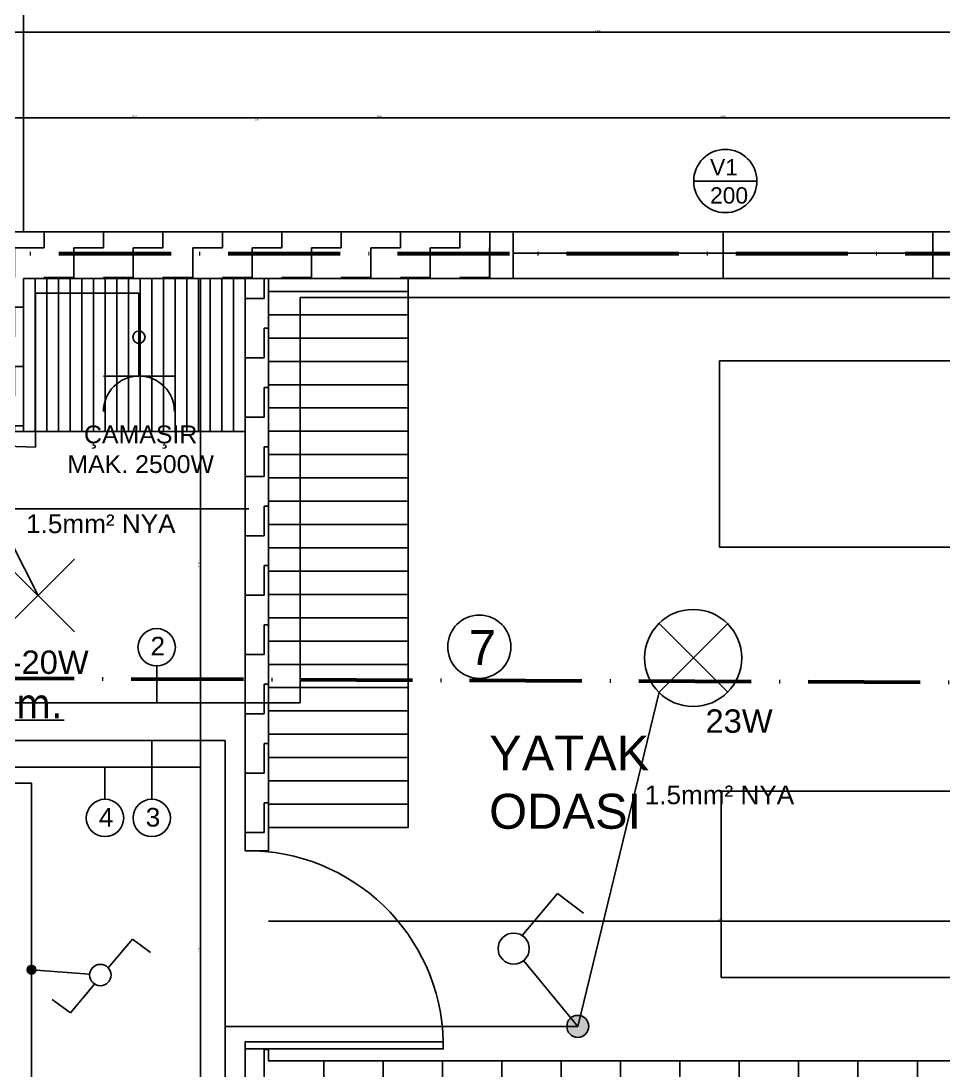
# Model space of a CAD drawing. Header units: millimetres. Extents: x 154 to 5560, y 36 to 724.
# Drawn here: x 2275.4 to 2374.1, y 280.7 to 393.1 of the extents above; entities that cross this region are included whole.
import ezdxf

# ---------------------------------------------------------------- set-up
doc = ezdxf.new("R2010")
doc.units = ezdxf.units.MM
doc.linetypes.add('ACAD_ISO10W100', pattern=[18, 12, -3, 0, -3])
for name, color, linetype in [('KUVVETLİ AKIM', 90, 'Continuous'), ('MİMARİ PLAN', 8, 'Continuous'), ('NO3', 3, 'Continuous'), ('SEMBOL LİSTESİ', 7, 'Continuous'), ('topraklama', 104, 'Continuous')]:
    doc.layers.add(name, color=color, linetype=linetype)
doc.styles.get("Standard").update_dxf_attribs({"font": 'arial.ttf'})
doc.styles.add('taho', font='tahoma.ttf')
doc.dimstyles.new('PATO', dxfattribs={"dimtxt": 0.15, "dimasz": 0.1, "dimexe": 0.02, "dimexo": 0, "dimgap": 0.1, "dimtad": 2, "dimzin": 1, "dimdsep": 46, "dimtxsty": 'taho', "dimblk": 'ARCHTICK', "dimcen": 0.1, "dimse1": 1, "dimse2": 1, "dimclrd": 256, "dimclre": 1, "dimclrt": 256, "dimadec": 0, "dimazin": 0, "dimtfac": 1, "dimtix": 1, "dimtmove": 0, "dimatfit": 3, "dimldrblk": 'ARCHTICK', "dimfxl": 1, "dimtolj": 1, "dimtzin": 0, "dimarcsym": 0})

# ---------------------------------------------------------------- blocks, each defined once
blk = doc.blocks.new('MHPLS503')
blk.add_line((-0.3, 0), (-0.3, -0.8))
for points in [[(0, 0), (-1.9, 0), (-1.9, -0.8)], [(0, 0), (0, -0.8), (-1.9, -0.8)], [(-0.3, 0), (-0.6, -0.8), (-0.8, -0.6), (-0.3, 0)]]:
    blk.add_lwpolyline(points)
blk = doc.blocks.new('_ARCHTICK')
at = {"color": 0, "linetype": 'ByBlock', "const_width": 0.15}
blk.add_lwpolyline([(-0.5, -0.5), (0.5, 0.5)], dxfattribs=at)
blk = doc.blocks.new('*D103')
at = {"layer": 'Defpoints', "color": 0, "transparency": 16777216}
for p in [(2270.69, 391.9), (2270.69, 379.76), (2403.63, 379.76)]:
    blk.add_point(p, dxfattribs=at)
at = {"layer": 'MİMARİ PLAN', "lineweight": -2, "transparency": 16777216}
blk.add_line((2403.63, 391.9), (2270.69, 391.9), dxfattribs=at)
at = {"layer": 'MİMARİ PLAN', "lineweight": -2, "transparency": 16777216, "xscale": 0.1, "yscale": 0.1, "zscale": 0.1, "rotation": 180}
blk.add_blockref('_ARCHTICK', (2270.69, 391.9), dxfattribs=at)
at = {"layer": 'MİMARİ PLAN', "lineweight": -2, "transparency": 16777216, "xscale": 0.1, "yscale": 0.1, "zscale": 0.1}
blk.add_blockref('_ARCHTICK', (2403.63, 391.9), dxfattribs=at)
at = {"layer": 'MİMARİ PLAN', "transparency": 16777216, "insert": (2337.16, 392.07), "char_height": 0.15, "attachment_point": 5, "style": 'taho'}
blk.add_mtext('\\A1;132.94', dxfattribs=at)
blk = doc.blocks.new('*D104')
at = {"layer": 'Defpoints', "color": 0, "transparency": 16777216}
for p in [(2247.91, 340.9), (2299.79, 336.06), (2247.91, 334.77)]:
    blk.add_point(p, dxfattribs=at)
at = {"layer": 'MİMARİ PLAN', "lineweight": -2, "transparency": 16777216}
blk.add_line((2299.79, 340.9), (2247.91, 340.9), dxfattribs=at)
at = {"layer": 'MİMARİ PLAN', "lineweight": -2, "transparency": 16777216, "xscale": 0.1, "yscale": 0.1, "zscale": 0.1, "rotation": 180}
blk.add_blockref('_ARCHTICK', (2247.91, 340.9), dxfattribs=at)
at = {"layer": 'MİMARİ PLAN', "lineweight": -2, "transparency": 16777216, "xscale": 0.1, "yscale": 0.1, "zscale": 0.1}
blk.add_blockref('_ARCHTICK', (2299.79, 340.9), dxfattribs=at)
at = {"layer": 'MİMARİ PLAN', "transparency": 16777216, "insert": (2273.85, 341.08), "char_height": 0.15, "attachment_point": 5, "style": 'taho'}
blk.add_mtext('\\A1;51.88', dxfattribs=at)
blk = doc.blocks.new('*D109')
at = {"layer": 'Defpoints', "color": 0, "transparency": 16777216}
for p in [(2301.87, 382.74), (2325.56, 370.55), (2301.87, 365.57)]:
    blk.add_point(p, dxfattribs=at)
at = {"layer": 'MİMARİ PLAN', "lineweight": -2, "transparency": 16777216}
blk.add_line((2325.56, 382.74), (2301.87, 382.74), dxfattribs=at)
at = {"layer": 'MİMARİ PLAN', "lineweight": -2, "transparency": 16777216, "xscale": 0.1, "yscale": 0.1, "zscale": 0.1, "rotation": 180}
blk.add_blockref('_ARCHTICK', (2301.87, 382.74), dxfattribs=at)
at = {"layer": 'MİMARİ PLAN', "lineweight": -2, "transparency": 16777216, "xscale": 0.1, "yscale": 0.1, "zscale": 0.1}
blk.add_blockref('_ARCHTICK', (2325.56, 382.74), dxfattribs=at)
at = {"layer": 'MİMARİ PLAN', "transparency": 16777216, "insert": (2313.72, 382.92), "char_height": 0.15, "attachment_point": 5, "style": 'taho'}
blk.add_mtext('\\A1;23.69', dxfattribs=at)
blk = doc.blocks.new('*D110')
at = {"layer": 'Defpoints', "color": 0, "transparency": 16777216}
for p in [(2325.56, 382.74), (2325.56, 370.55), (2375.44, 370.55)]:
    blk.add_point(p, dxfattribs=at)
at = {"layer": 'MİMARİ PLAN', "lineweight": -2, "transparency": 16777216}
blk.add_line((2375.44, 382.74), (2325.56, 382.74), dxfattribs=at)
at = {"layer": 'MİMARİ PLAN', "lineweight": -2, "transparency": 16777216, "xscale": 0.1, "yscale": 0.1, "zscale": 0.1, "rotation": 180}
blk.add_blockref('_ARCHTICK', (2325.56, 382.74), dxfattribs=at)
at = {"layer": 'MİMARİ PLAN', "lineweight": -2, "transparency": 16777216, "xscale": 0.1, "yscale": 0.1, "zscale": 0.1}
blk.add_blockref('_ARCHTICK', (2375.44, 382.74), dxfattribs=at)
at = {"layer": 'MİMARİ PLAN', "transparency": 16777216, "insert": (2350.5, 382.92), "char_height": 0.15, "attachment_point": 5, "style": 'taho'}
blk.add_mtext('\\A1;49.88', dxfattribs=at)
blk = doc.blocks.new('*D117')
at = {"layer": 'Defpoints', "color": 0, "transparency": 16777216}
for p in [(2301.87, 306.8), (2301.87, 296.78), (2398.64, 291.93)]:
    blk.add_point(p, dxfattribs=at)
at = {"layer": 'MİMARİ PLAN', "lineweight": -2, "transparency": 16777216}
blk.add_line((2398.64, 296.78), (2301.87, 296.78), dxfattribs=at)
at = {"layer": 'MİMARİ PLAN', "lineweight": -2, "transparency": 16777216, "xscale": 0.1, "yscale": 0.1, "zscale": 0.1, "rotation": 180}
blk.add_blockref('_ARCHTICK', (2301.87, 296.78), dxfattribs=at)
at = {"layer": 'MİMARİ PLAN', "lineweight": -2, "transparency": 16777216, "xscale": 0.1, "yscale": 0.1, "zscale": 0.1}
blk.add_blockref('_ARCHTICK', (2398.64, 296.78), dxfattribs=at)
at = {"layer": 'MİMARİ PLAN', "transparency": 16777216, "insert": (2350.25, 296.95), "char_height": 0.15, "attachment_point": 5, "style": 'taho'}
blk.add_mtext('\\A1;96.77', dxfattribs=at)
blk = doc.blocks.new('*D125')
at = {"layer": 'Defpoints', "color": 0, "transparency": 16777216}
for p in [(2299.38, 382.74), (2301.87, 383.1), (2299.38, 369.27)]:
    blk.add_point(p, dxfattribs=at)
at = {"layer": 'MİMARİ PLAN', "lineweight": -2, "transparency": 16777216}
blk.add_line((2301.87, 382.74), (2299.38, 382.74), dxfattribs=at)
at = {"layer": 'MİMARİ PLAN', "lineweight": -2, "transparency": 16777216, "xscale": 0.1, "yscale": 0.1, "zscale": 0.1, "rotation": 180}
blk.add_blockref('_ARCHTICK', (2299.38, 382.74), dxfattribs=at)
at = {"layer": 'MİMARİ PLAN', "lineweight": -2, "transparency": 16777216, "xscale": 0.1, "yscale": 0.1, "zscale": 0.1}
blk.add_blockref('_ARCHTICK', (2301.87, 382.74), dxfattribs=at)
at = {"layer": 'MİMARİ PLAN', "transparency": 16777216, "insert": (2300.62, 382.56), "char_height": 0.15, "attachment_point": 5, "style": 'taho'}
blk.add_mtext('\\A1;2.49', dxfattribs=at)
blk = doc.blocks.new('*D126')
at = {"layer": 'Defpoints', "color": 0, "transparency": 16777216}
for p in [(2275.68, 382.74), (2299.38, 374.77), (2275.68, 369.27)]:
    blk.add_point(p, dxfattribs=at)
at = {"layer": 'MİMARİ PLAN', "lineweight": -2, "transparency": 16777216}
blk.add_line((2299.38, 382.74), (2275.68, 382.74), dxfattribs=at)
at = {"layer": 'MİMARİ PLAN', "lineweight": -2, "transparency": 16777216, "xscale": 0.1, "yscale": 0.1, "zscale": 0.1, "rotation": 180}
blk.add_blockref('_ARCHTICK', (2275.68, 382.74), dxfattribs=at)
at = {"layer": 'MİMARİ PLAN', "lineweight": -2, "transparency": 16777216, "xscale": 0.1, "yscale": 0.1, "zscale": 0.1}
blk.add_blockref('_ARCHTICK', (2299.38, 382.74), dxfattribs=at)
at = {"layer": 'MİMARİ PLAN', "transparency": 16777216, "insert": (2287.53, 382.92), "char_height": 0.15, "attachment_point": 5, "style": 'taho'}
blk.add_mtext('\\A1;23.70', dxfattribs=at)
blk = doc.blocks.new('*D127')
at = {"layer": 'Defpoints', "color": 0, "transparency": 16777216}
for p in [(2270.69, 382.74), (2275.68, 383.1), (2270.69, 369.27)]:
    blk.add_point(p, dxfattribs=at)
at = {"layer": 'MİMARİ PLAN', "lineweight": -2, "transparency": 16777216}
blk.add_line((2275.68, 382.74), (2270.69, 382.74), dxfattribs=at)
at = {"layer": 'MİMARİ PLAN', "lineweight": -2, "transparency": 16777216, "xscale": 0.1, "yscale": 0.1, "zscale": 0.1, "rotation": 180}
blk.add_blockref('_ARCHTICK', (2270.69, 382.74), dxfattribs=at)
at = {"layer": 'MİMARİ PLAN', "lineweight": -2, "transparency": 16777216, "xscale": 0.1, "yscale": 0.1, "zscale": 0.1}
blk.add_blockref('_ARCHTICK', (2275.68, 382.74), dxfattribs=at)
at = {"layer": 'MİMARİ PLAN', "transparency": 16777216, "insert": (2273.19, 382.56), "char_height": 0.15, "attachment_point": 5, "style": 'taho'}
blk.add_mtext('\\A1;4.99', dxfattribs=at)
blk = doc.blocks.new('*D152')
at = {"layer": 'Defpoints', "color": 0, "transparency": 16777216}
for p in [(2299.38, 365.57), (2294.6, 304.3), (2299.38, 304.3)]:
    blk.add_point(p, dxfattribs=at)
at = {"layer": 'MİMARİ PLAN', "lineweight": -2, "transparency": 16777216}
blk.add_line((2294.6, 365.57), (2294.6, 304.3), dxfattribs=at)
at = {"layer": 'MİMARİ PLAN', "lineweight": -2, "transparency": 16777216, "xscale": 0.1, "yscale": 0.1, "zscale": 0.1}
for p, rotation in [((2294.6, 365.57), 90), ((2294.6, 304.3), 270)]:
    blk.add_blockref('_ARCHTICK', p, dxfattribs=dict(at, rotation=rotation))
at = {"layer": 'MİMARİ PLAN', "transparency": 16777216, "insert": (2294.42, 334.94), "char_height": 0.15, "attachment_point": 5, "rotation": 90, "style": 'taho'}
blk.add_mtext('\\A1;61.26', dxfattribs=at)
blk = doc.blocks.new('*D153')
at = {"layer": 'Defpoints', "color": 0, "transparency": 16777216}
for p in [(2299.38, 304.3), (2294.6, 283.1), (2299.38, 283.1)]:
    blk.add_point(p, dxfattribs=at)
at = {"layer": 'MİMARİ PLAN', "lineweight": -2, "transparency": 16777216}
blk.add_line((2294.6, 304.3), (2294.6, 283.1), dxfattribs=at)
at = {"layer": 'MİMARİ PLAN', "lineweight": -2, "transparency": 16777216, "xscale": 0.1, "yscale": 0.1, "zscale": 0.1}
for p, rotation in [((2294.6, 304.3), 90), ((2294.6, 283.1), 270)]:
    blk.add_blockref('_ARCHTICK', p, dxfattribs=dict(at, rotation=rotation))
at = {"layer": 'MİMARİ PLAN', "transparency": 16777216, "insert": (2294.42, 293.7), "char_height": 0.15, "attachment_point": 5, "rotation": 90, "style": 'taho'}
blk.add_mtext('\\A1;21.20', dxfattribs=at)
blk = doc.blocks.new('*D161')
at = {"layer": 'Defpoints', "color": 0, "transparency": 16777216}
for p in [(2277.01, 291.57), (2154.29, 159.57), (2277.01, 159.57)]:
    blk.add_point(p, dxfattribs=at)
at = {"layer": 'MİMARİ PLAN', "lineweight": -2, "transparency": 16777216}
blk.add_line((2154.29, 291.57), (2154.29, 159.57), dxfattribs=at)
at = {"layer": 'MİMARİ PLAN', "lineweight": -2, "transparency": 16777216, "xscale": 0.1, "yscale": 0.1, "zscale": 0.1}
for p, rotation in [((2154.29, 291.57), 90), ((2154.29, 159.57), 270)]:
    blk.add_blockref('_ARCHTICK', p, dxfattribs=dict(at, rotation=rotation))
at = {"layer": 'MİMARİ PLAN', "transparency": 16777216, "insert": (2154.11, 225.57), "char_height": 0.15, "attachment_point": 5, "rotation": 90, "style": 'taho'}
blk.add_mtext('\\A1;132.00', dxfattribs=at)

msp = doc.modelspace()

# ---------------------------------------------------------------- hatches: boundary and pattern name
at = {"layer": 'KUVVETLİ AKIM'}
h = msp.add_hatch(dxfattribs=at)
h.set_pattern_fill('ANGLE', color=256)
h.set_pattern_definition([(0, (0, 0), (0, 6.985), [5.08, -1.905]), (90, (0, 0), (-6.985, 4e-16), [5.08, -1.905])])
h.paths.add_polyline_path([(2288.027, 359.912), (2288.027, 359.259), (2288.027, 358.605, 0.4142136), (2288.68, 359.259, 0.4142136)])
h.paths.add_polyline_path([(2288.027, 359.912, 0.4142136), (2287.374, 359.259, 0.4142136), (2288.027, 358.605), (2288.027, 359.259)])
h = msp.add_hatch(color=256, dxfattribs=at)
h.dxf.hatch_style = 1
h.paths.add_polyline_path([(2276.541, 292.04), (2276.541, 291.575), (2277.004, 291.539, 0.0193944), (2277.006, 291.575, 0.4142136)])
h.paths.add_polyline_path([(2277.004, 291.539), (2276.541, 291.575), (2276.541, 291.11, 0.3916727)])
h.paths.add_polyline_path([(2276.541, 291.575), (2276.541, 292.04, 0.4142136), (2276.076, 291.575, 0.4142136), (2276.541, 291.11)])
h = msp.add_hatch(color=256, dxfattribs=at)
h.dxf.hatch_style = 1
h.paths.add_polyline_path([(2336.139, 285.514, 0.3458797), (2335.241, 286.657), (2334.962, 285.514), (2333.786, 285.514, 1)])
h.paths.add_polyline_path([(2334.214, 286.422, 0.2240718), (2333.786, 285.514), (2334.962, 285.514)], flags=17)
h.paths.add_polyline_path([(2335.241, 286.657, 0.2362201), (2334.214, 286.422), (2334.962, 285.514)])
at = {"layer": 'MİMARİ PLAN'}
h = msp.add_hatch(dxfattribs=at)
h.set_pattern_fill('ZIGZAG', color=256, style=0)
h.set_pattern_definition([(0, (1658.768, 622.8353), (3.175, 3.175), [3.175, -3.175]), (90, (1661.943, 622.8353), (-3.175, 3.175), [3.175, -3.175])])
h.paths.add_polyline_path([(2325.561, 370.554), (2270.692, 370.554), (2270.692, 354.177), (2266.686, 354.177), (2266.686, 349.188), (2275.68, 349.188), (2275.68, 365.566), (2325.561, 365.566)])
h = msp.add_hatch(dxfattribs=at)
h.set_pattern_fill('_USER', color=256, scale=1.247013, angle=90, pattern_type=0)
h.set_pattern_definition([(90, (2275.68, 349.1885), (-1.247013, 8e-17), [])])
h.paths.add_polyline_path([(2299.377, 365.566), (2275.68, 365.566), (2275.68, 349.188), (2299.377, 349.188)])
h = msp.add_hatch(dxfattribs=at)
h.set_pattern_fill('ZIGZAG', color=256, style=0)
h.set_pattern_definition([(0, (1660.0787, 588.8254), (3.175, 3.175), [3.175, -3.175]), (90, (1663.2537, 588.8254), (-3.175, 3.175), [3.175, -3.175])])
h.paths.add_polyline_path([(2301.871, 365.566), (2299.377, 365.566), (2299.377, 304.304, -0.0062938), (2299.904, 304.304), (2301.871, 304.304)])
h = msp.add_hatch(dxfattribs=at)
h.set_pattern_fill('_USER', color=256, scale=2.494026, pattern_type=0)
h.set_pattern_definition([(0, (2301.871, 306.798), (0, 2.49403), [])])
h.paths.add_polyline_path([(2316.835, 365.566), (2301.871, 365.566), (2301.871, 306.798), (2316.835, 306.798)])
h = msp.add_hatch(dxfattribs=at)
h.set_pattern_fill('ZIGZAG', color=256, style=0)
h.set_pattern_definition([(0, (1660.0787, 587.8235), (3.175, 3.175), [3.175, -3.175]), (90, (1663.2537, 587.8235), (-3.175, 3.175), [3.175, -3.175])])
h.paths.add_polyline_path([(2398.639, 281.809), (2301.871, 281.809), (2301.871, 283.105), (2299.377, 283.105), (2299.377, 279.315), (2398.639, 279.315)])

# ---------------------------------------------------------------- linework, layer by layer
for p, q in [((2289.92, 320.147), (2289.92, 324.081)), ((2289.391, 316.099), (2289.391, 309.816)), ((2284.391, 309.816), (2284.391, 313.24))]:
    msp.add_line(p, q)
for centre in [(2289.92, 326.081), (2284.391, 307.816), (2289.391, 307.816)]:
    msp.add_circle(centre, 2)
at = {"layer": 'KUVVETLİ AKIM'}
for p, q in [((2276.943, 347.515), (2276.943, 363.988)), ((2276.943, 363.988), (2288.027, 363.988)), ((2288.027, 363.988), (2288.027, 359.259)), ((2305.27, 320.147), (2305.27, 363.532)), ((2305.27, 363.532), (2396.114, 363.532)), ((2262.934, 347.994), (2276.943, 347.515)), ((2269.724, 346.442), (2277.24, 331.622)), ((2334.962, 285.514), (2343.671, 321.286)), ((2266.651, 320.147), (2305.27, 320.147)), ((2269.151, 316.099), (2297.261, 316.099)), ((2297.261, 316.099), (2297.261, 276.987)), ((2271.651, 313.24), (2294.603, 313.24)), ((2294.603, 313.24), (2294.603, 244.099)), ((2274.151, 311.544), (2276.541, 311.544)), ((2276.541, 311.544), (2276.541, 291.575)), ((2334.962, 285.514), (2329.168, 292.547)), ((2276.541, 291.575), (2276.541, 260.184)), ((2276.541, 291.575), (2282.752, 291.092)), ((2297.261, 285.514), (2334.962, 285.514))]:
    msp.add_line(p, q, dxfattribs=at)
for centre, radius in [((2288.027, 359.259), 0.653), ((2276.541, 291.575), 0.465), ((2334.962, 285.514), 1.177)]:
    msp.add_circle(centre, radius, dxfattribs=at)
at = {"layer": 'MİMARİ PLAN'}
for p, q in [((2275.68, 502.819), (2275.68, 370.554)), ((2347.358, 375.978), (2354.123, 375.978)), ((2325.561, 370.554), (2270.692, 370.554)), ((2325.561, 370.554), (2375.441, 370.554)), ((2325.561, 365.566), (2325.561, 370.554)), ((2328.055, 365.566), (2328.055, 370.554)), ((2350.501, 365.566), (2350.501, 370.554)), ((2372.947, 365.566), (2372.947, 370.554)), ((2328.055, 368.268), (2372.947, 368.268)), ((2325.561, 365.566), (2275.68, 365.566)), ((2275.68, 365.566), (2275.68, 349.188)), ((2316.835, 306.798), (2316.835, 365.566)), ((2325.561, 365.566), (2375.441, 365.566)), ((2275.68, 349.188), (2266.686, 349.188)), ((2275.68, 349.188), (2299.377, 349.188)), ((2250.571, 318.289), (2280.038, 318.289)), ((2301.871, 306.798), (2316.835, 306.798))]:
    msp.add_line(p, q, dxfattribs=at)
at = {"layer": 'MİMARİ PLAN', "ltscale": 0.2}
for points in [[(2299.377, 304.304), (2299.377, 365.566), (2301.871, 365.566), (2301.871, 304.304), (2299.377, 304.304)], [(2398.639, 279.315), (2299.377, 279.315), (2299.377, 283.853)], [(2301.871, 283.105), (2301.871, 281.809), (2398.639, 281.809)]]:
    msp.add_lwpolyline(points, dxfattribs=at)
at = {"layer": 'MİMARİ PLAN'}
msp.add_lwpolyline([(2299.377, 283.105), (2320.576, 283.105), (2320.576, 283.853), (2299.377, 283.853), (2299.377, 283.853), (2299.377, 283.105), (2299.377, 283.853), (2320.576, 283.853, 0.4110686), (2299.377, 304.304, 0.9647059)], format="xyb", dxfattribs=at)
for centre in [(2350.741, 375.978), (2324.43, 326.139)]:
    msp.add_circle(centre, 3.382, dxfattribs=at)
at = {"layer": 'NO3', "color": 7}
for p, q in [((2284.744, 291.773), (2287.334, 294.847)), ((2284.744, 291.773), (2287.334, 294.847)), ((2287.334, 294.847), (2289.265, 293.408)), ((2287.334, 294.847), (2289.265, 293.408)), ((2283.28, 290.036), (2280.69, 286.962)), ((2283.28, 290.036), (2280.69, 286.962)), ((2280.69, 286.962), (2278.759, 288.401)), ((2280.69, 286.962), (2278.759, 288.401))]:
    msp.add_line(p, q, dxfattribs=at)
msp.add_circle((2283.895, 291.003), 1.146, dxfattribs=at)
msp.add_circle((2283.895, 291.003), 1.146, dxfattribs=at)
at = {"layer": 'SEMBOL LİSTESİ'}
for q in [(2288.027, 359.259), (2284.228, 355.114), (2291.826, 355.114)]:
    msp.add_line((2288.027, 355.114), q, dxfattribs=at)
at = {"layer": 'SEMBOL LİSTESİ', "color": 7, "linetype": 'Continuous'}
for p, q in [((2281.141, 327.721), (2273.339, 335.522)), ((2273.339, 327.721), (2281.141, 335.522)), ((2343.671, 321.286), (2351.016, 328.631)), ((2351.016, 321.286), (2343.671, 328.631))]:
    msp.add_line(p, q, dxfattribs=at)
at = {"layer": 'SEMBOL LİSTESİ', "color": 7}
for p, q in [((2329.002, 295.244), (2332.775, 299.721)), ((2332.775, 299.721), (2335.587, 297.625))]:
    msp.add_line(p, q, dxfattribs=at)
for centre, radius in [((2347.301, 324.94), 5.194), ((2328.107, 293.835), 1.668)]:
    msp.add_circle(centre, radius, dxfattribs=at)
at = {"layer": 'SEMBOL LİSTESİ'}
msp.add_arc((2288.027, 351.315), 3.799, 0, 180, dxfattribs=at)
at = {"layer": 'topraklama', "linetype": 'ACAD_ISO10W100', "lineweight": 60}
for p, q in [((2400.064, 368.194), (2272.117, 368.194)), ((2178.594, 323.135), (2400.064, 322.25))]:
    msp.add_line(p, q, dxfattribs=at)

# ---------------------------------------------------------------- block references
at = {"layer": 'MİMARİ PLAN', "xscale": 24.94025966167328, "yscale": 24.94025966167328, "zscale": 24.94025966167328}
for p in [(2397.516, 356.735), (2397.684, 310.677)]:
    msp.add_blockref('MHPLS503', p, dxfattribs=at)

# ---------------------------------------------------------------- texts
at = {"attachment_point": 1}
for s, width, gutter_width, insert, char_height in [('\\pxqc;ÇAMAŞIR MAK. 2500W', 18.02972, 15.248, (2279.194, 349.82), 1.906), ('1.5mm² NYA', 16.33195, 20, (2275.952, 340.297), 2), ('{\\H0.5x;2}', 2.42692, 20, (2289.261, 327.206), 4), ('C-20W', 21.27453, 20, (2271.782, 325.731), 2.5), ('23W', 21.27453, 20, (2348.627, 319.436), 2.5), ('1.5mm² NYA', 16.33195, 20, (2342.121, 311.289), 2), ('{\\H0.5x;4}', 2.42692, 20, (2283.736, 308.894), 4), ('{\\H0.5x;3}', 2.42692, 20, (2288.748, 308.894), 4)]:
    msp.add_mtext_dynamic_manual_height_columns(s, width=width, gutter_width=gutter_width, heights=[0], dxfattribs=dict(at, insert=insert, char_height=char_height))
at = {"layer": 'MİMARİ PLAN', "style": 'taho'}
msp.add_text('+ 3.10m.', height=3.2459, dxfattribs=at).set_placement((2261.943, 318.471))
at = {"layer": 'MİMARİ PLAN', "attachment_point": 1}
for s, width, insert, char_height in [('V1', 3.74104, (2349.109, 378.325), 1.7458), ('200', 3.74104, (2349.109, 375.316), 1.7458), ('7', 3.74104, (2323.31, 327.925), 3.741), ('YATAK  ODASI', 29.10914, (2325.478, 316.638), 3.74104)]:
    msp.add_mtext_dynamic_manual_height_columns(s, width=width, gutter_width=311.753, heights=[0], dxfattribs=dict(at, insert=insert, char_height=char_height))

# ---------------------------------------------------------------- dimensions: what is measured, and where the dimension line sits
at = {"layer": 'MİMARİ PLAN'}
for base, p1, p2, picture, middle in [((2270.692, 391.8953), (2403.6272, 379.7551), (2270.692, 379.7551), '*D103', (2337.1596, 392.0734)), ((2275.68, 382.739), (2299.377, 374.767), (2275.68, 369.268), '*D126', (2287.528, 382.917)), ((2301.871, 382.739), (2325.561, 370.554), (2301.871, 365.566), '*D109', (2313.716, 382.917)), ((2325.561, 382.739), (2375.441, 370.554), (2325.561, 370.554), '*D110', (2350.501, 382.917)), ((2247.91, 340.904), (2299.786, 336.059), (2247.91, 334.765), '*D104', (2273.848, 341.082)), ((2301.871, 296.776), (2398.639, 291.931), (2301.871, 306.798), '*D117', (2350.255, 296.954))]:
    dim = msp.add_linear_dim(base=base, p1=p1, p2=p2, dimstyle='PATO', dxfattribs=at)
    dim.commit()
    dim.dimension.update_dxf_attribs({"geometry": picture, "text_midpoint": middle})
for base, p1, p2, picture, middle in [((2270.692, 382.739), (2275.68, 383.095), (2270.692, 369.268), '*D127', (2273.186, 382.739)), ((2299.377, 382.739), (2301.871, 383.095), (2299.377, 369.268), '*D125', (2300.624, 382.739))]:
    dim = msp.add_linear_dim(base=base, p1=p1, p2=p2, dimstyle='PATO', dxfattribs=at)
    dim.commit()
    dim.dimension.update_dxf_attribs({"geometry": picture, "text_midpoint": middle, "dimtype": 160})
for base, p1, p2, picture, middle in [((2294.603, 304.304), (2299.377, 365.566), (2299.377, 304.304), '*D152', (2294.425, 334.935)), ((2294.603, 283.105), (2299.377, 304.304), (2299.377, 283.105), '*D153', (2294.425, 293.704)), ((2154.29, 159.574), (2277.006, 291.572), (2277.006, 159.574), '*D161', (2154.112, 225.573))]:
    dim = msp.add_linear_dim(base=base, p1=p1, p2=p2, angle=90, dimstyle='PATO', dxfattribs=at)
    dim.commit()
    dim.dimension.update_dxf_attribs({"geometry": picture, "text_midpoint": middle})

doc.saveas('drawing.dxf')
